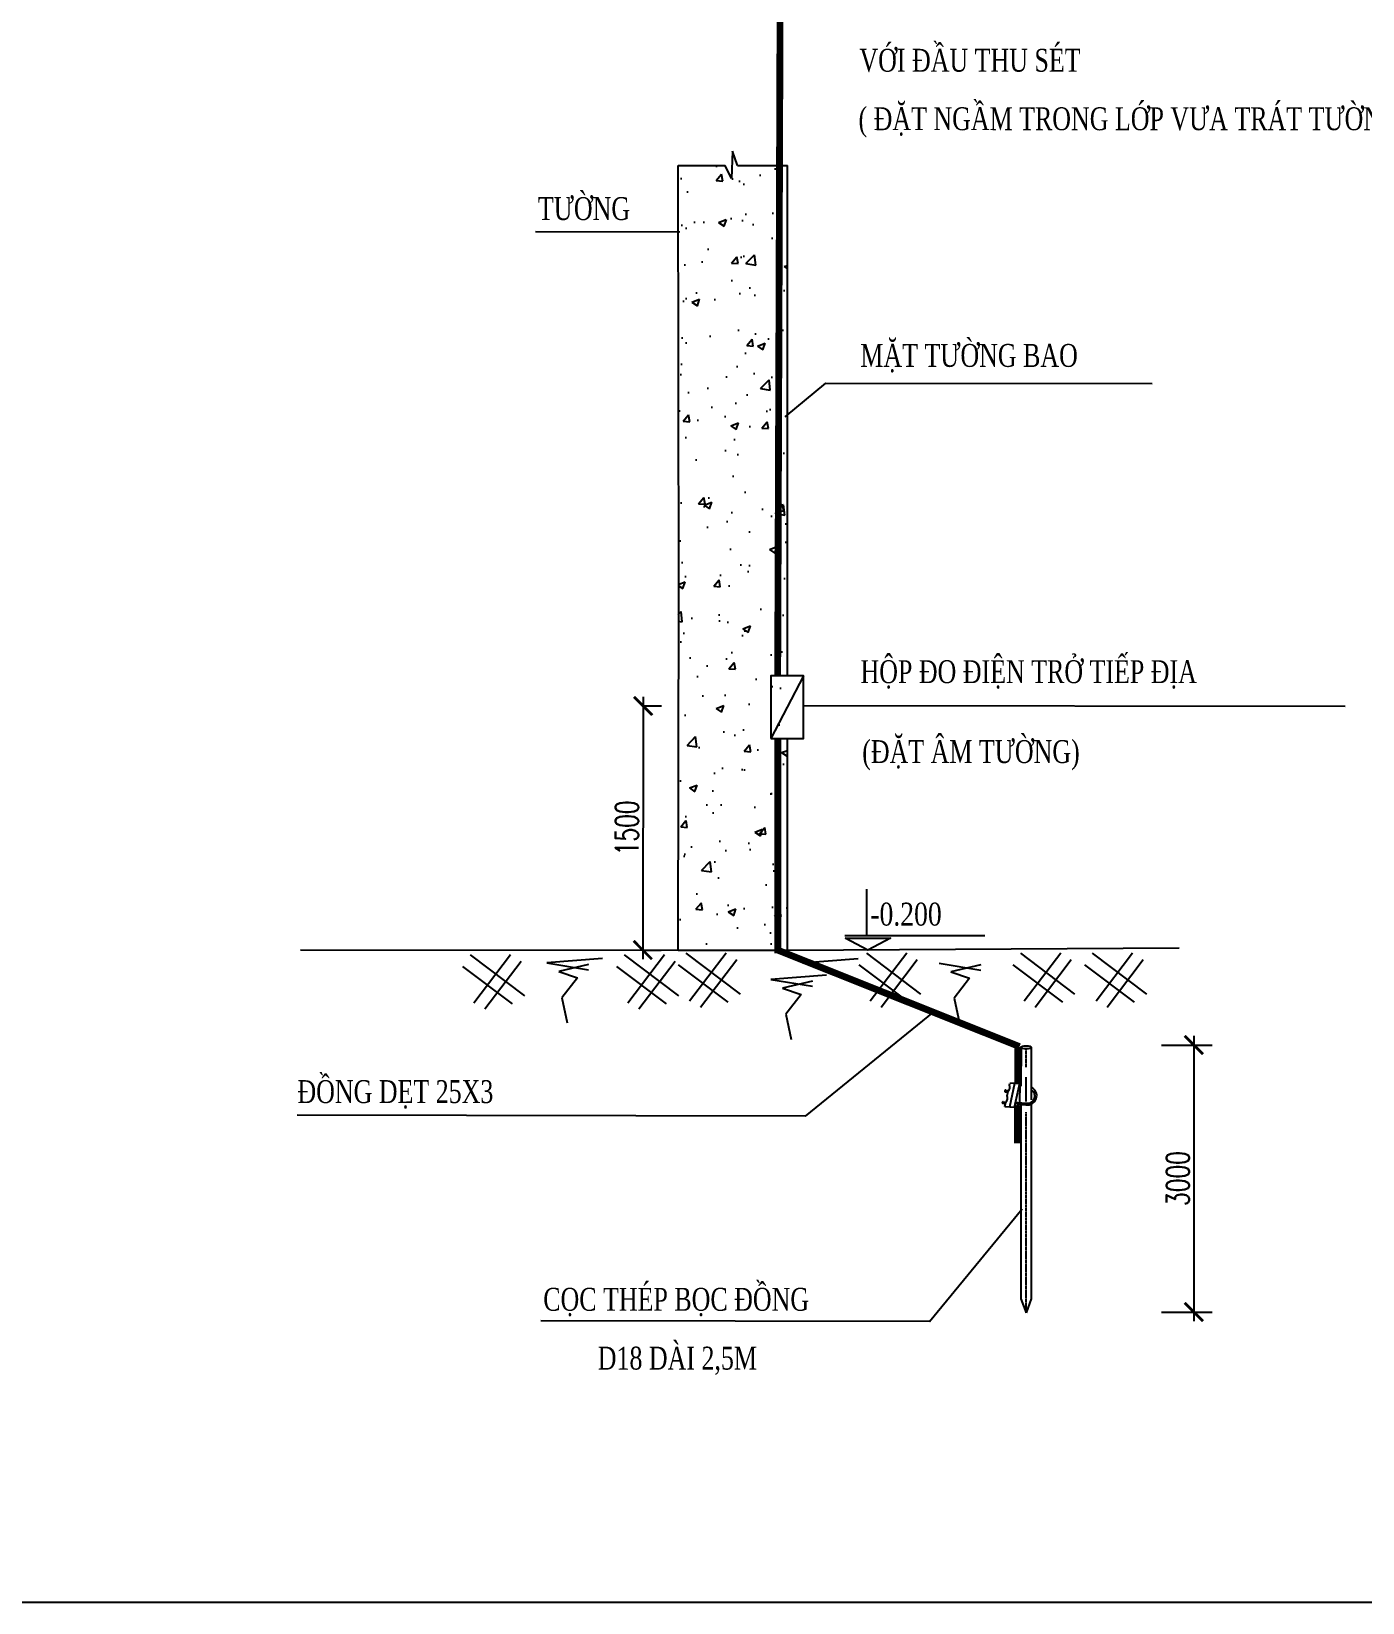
# Model space of a CAD drawing. Extents: x -5343388 to 7033982, y -486386 to 188356.
# Drawn here: x 347989 to 362528, y 13166 to 30327 of the extents above; entities that cross this region are included whole.
import ezdxf

# ---------------------------------------------------------------- set-up
doc = ezdxf.new("R2010")
doc.units = 0
doc.header["$MEASUREMENT"] = 0
for name, pattern in [('CENTER', [2, 1.25, -0.25, 0.25, -0.25]), ('CENTER2', [1.125, 0.75, -0.125, 0.125, -0.125]), ('DASHDOTX2', [2, 1, -0.5, 0, -0.5])]:
    doc.linetypes.add(name, pattern=pattern)
for name, color, linetype in [('1', 7, 'Continuous'), ('2', 2, 'Continuous'), ('2Lightning', 6, 'Continuous'), ('3', 3, 'CENTER2'), ('4', 1, 'Continuous'), ('5', 5, 'Continuous'), ('D', 33, 'Continuous'), ('LN3', 7, 'Continuous'), ('LN4', 1, 'Continuous'), ('NHAT', 4, 'Continuous'), ('text', 2, 'Continuous'), ('THANG', 4, 'Continuous')]:
    doc.layers.add(name, color=color, linetype=linetype)
doc.layers.add('TUONG', color=31, linetype='Continuous', lineweight=40)
doc.styles.add('RMS', font='romans.shx', dxfattribs={"width": 0.7, "bigfont": 'vns.shx'})
doc.styles.add('VNARIALLH', font='vntimeh.shx', dxfattribs={"width": 0.7, "bigfont": 'bigfont.shx'})
doc.dimstyles.new('1-10', dxfattribs={"dimtxt": 500, "dimasz": 200, "dimexe": 200, "dimexo": 0, "dimgap": 150, "dimtad": 1, "dimdec": 0, "dimzin": 12, "dimdsep": 46, "dimtxsty": 'RMS', "dimblk1": 'ARCHTICK', "dimblk2": 'ARCHTICK', "dimsah": 1, "dimcen": 0.09, "dimdle": 100, "dimclrd": 1, "dimclre": 1, "dimclrt": 7, "dimadec": 0, "dimazin": 0, "dimtfac": 1, "dimtdec": 0, "dimtix": 1, "dimtmove": 2, "dimatfit": 3, "dimldrblk": 'ARCHTICK', "dimfxl": 1, "dimtvp": 0.249377, "dimtolj": 1, "dimtzin": 12, "dimarcsym": 0})

# ---------------------------------------------------------------- blocks, each defined once
blk = doc.blocks.new('_ArchTick')
at = {"color": 0, "linetype": 'ByBlock', "const_width": 0.15}
blk.add_lwpolyline([(-0.5, -0.5), (0.5, 0.5)], dxfattribs=at)
blk = doc.blocks.new('*D164')
at = {"layer": '3', "color": 1, "linetype": 'ByBlock', "lineweight": -2, "transparency": 16777216}
for p, q in [((354671, 23060), (354666, 20193)), ((354670, 22960), (354870, 22960)), ((354666, 20293), (354866, 20293))]:
    blk.add_line(p, q, dxfattribs=at)
at = {"layer": 'DEFPOINTS', "color": 0, "linetype": 'ByBlock', "transparency": 16777216}
for p in [(354670, 22960), (354666, 20293, -3493), (354666, 20293)]:
    blk.add_point(p, dxfattribs=at)
at = {"layer": '3', "color": 1, "linetype": 'ByBlock', "lineweight": -2, "transparency": 16777216, "xscale": 200, "yscale": 200, "zscale": 200}
for p, rotation in [((354670, 22960), 89.90066866447474), ((354666, 20293), 269.9006686644747)]:
    blk.add_blockref('_ArchTick', p, dxfattribs=dict(at, rotation=rotation))
at = {"layer": '3', "color": 7, "linetype": 'ByBlock', "transparency": 16777216, "insert": (354493, 21627), "char_height": 250, "attachment_point": 5, "rotation": 89.9007, "style": 'RMS'}
blk.add_mtext('\\A1;1500', dxfattribs=at)
blk = doc.blocks.new('*D167')
at = {"layer": '3', "color": 1, "linetype": 'ByBlock', "lineweight": -2, "transparency": 16777216}
for p, q in [((360330, 19255), (360885, 19255)), ((360685, 19355), (360685, 16239)), ((360330, 16339), (360885, 16339))]:
    blk.add_line(p, q, dxfattribs=at)
at = {"layer": 'DEFPOINTS', "color": 0, "linetype": 'ByBlock', "transparency": 16777216}
for p in [(360330, 19255), (360330, 16339), (360685, 16339)]:
    blk.add_point(p, dxfattribs=at)
at = {"layer": '3', "color": 1, "linetype": 'ByBlock', "lineweight": -2, "transparency": 16777216, "xscale": 200, "yscale": 200, "zscale": 200}
for p, rotation in [((360685, 19255), 90), ((360685, 16339), 270)]:
    blk.add_blockref('_ArchTick', p, dxfattribs=dict(at, rotation=rotation))
at = {"layer": '3', "color": 7, "linetype": 'ByBlock', "transparency": 16777216, "insert": (360510, 17797), "char_height": 250, "attachment_point": 5, "rotation": 90, "style": 'RMS'}
blk.add_mtext('\\A1;3000', dxfattribs=at)

msp = doc.modelspace()

# ---------------------------------------------------------------- hatches: boundary and pattern name
at = {"layer": 'D', "ltscale": 2}
h = msp.add_hatch(dxfattribs=at)
h.set_pattern_fill('AR-CONC', color=8, scale=119.799377, style=0)
h.set_pattern_definition([(50, (456751.1, -268302), (859.2732, -75.1767), [89.8495, -988.3449]), (355, (456751.1, -268302), (-166.2232, 901.1215), [71.8796, -790.676]), (100.4514, (456822.7, -268308.3), (693.0506, 825.9443), [76.3604, -839.964]), (46.1842, (456751.1, -268062.4), (1278.548, -198.2907), [134.7743, -1482.5173]), (96.6356, (456857.6, -268079), (1119.72, 1166.987), [114.5405, -1259.9456]), (351.1842, (456751.1, -268062.4), (1119.719, 1166.988), [107.8194, -1186.014]), (21, (456870.9, -268122.3), (715.091, -482.335), [89.8495, -988.3449]), (326, (456870.9, -268122.3), (291.4903, 868.7252), [71.8796, -790.676]), (71.4514, (456930.5, -268162.5), (1006.5815, 386.3895), [76.3604, -839.964]), (37.5, (456751.1, -268302.03), (14.56743, 398.80476), [0, -781.0919, 0, -802.6558, 0, -793.6709]), (7.5, (456751.1, -268302.03), (315.15567, 472.5028), [0, -457.6336, 0, -763.122, 0, -302.4934]), (327.5, (456483.94, -268302.03), (639.51595, -27.0206), [0, -299.49844, 0, -934.4351, 0, -1239.92355]), (317.5, (456364.14, -268302.03), (698.6534, 119.9251), [0, -389.348, 0, -620.5608, 0, -880.5254])])
h.paths.add_polyline_path([(355053.31234, 28861.69098), (356244.99627, 28861.69098), (356244.99627, 20292.42484), (355053.31234, 20292.42484)])
at = {"layer": 'LN4'}
h = msp.add_hatch(dxfattribs=at)
h.set_pattern_fill('ANSI31', color=2, scale=74.843634, style=0)
h.set_pattern_definition([(45, (290763.224, -13870.002), (-6.6153051, 6.6153051), [])])
h.paths.add_polyline_path([(358627.29072, 18762.16298, 0.7668711787), (358624.06104, 18745.23218), (358654.8965, 18743.19161), (358656.52825, 18750.95342, 0.044834636), (358663.77252, 18759.74877)])
h.paths.add_polyline_path([(358628.54054, 18617.82327), (358631.53178, 18632.05184), (358597.25783, 18634.31995, 0.7637192572), (358596.74133, 18619.92761)])

# ---------------------------------------------------------------- linework, layer by layer
msp.add_line((356421.03878, 23287.92487, -3493.34983), (356063.50915, 22605.62722, -3493.34983))
at = {"color": 2, "elevation": -3493.34983}
msp.add_lwpolyline([(356063.50915, 22605.62722), (356421.05031, 22605.63326), (356421.03878, 23287.92487), (356063.49762, 23287.91882)], close=True, dxfattribs=at)
at = {"layer": '1', "color": 2}
msp.add_line((356874.03469, 20451.8012, -3493.34983), (358402.73573, 20450.99267, -3493.34983), dxfattribs=at)
at = {"layer": '1', "color": 2, "elevation": -3493.34983}
msp.add_lwpolyline([(356877.79296, 20424.18352), (357371.7748, 20424.18352), (357124.78388, 20290.28174)], close=True, dxfattribs=at)
at = {"layer": '2', "linetype": 'Continuous'}
msp.add_line((357114.59874, 20447.17159), (357114.59874, 20956.61844), dxfattribs=at)
at = {"layer": '2', "color": 3}
msp.add_line((392789.69621, 13165.59939, 465.49164), (331570.69045, 13165.59939, 465.49164), dxfattribs=at)
at = {"layer": '2Lightning', "color": 8}
for p, q in [((353496.00909, 28140.20697, -3493.34983), (355069.64117, 28136.3013, -3493.34983)), ((356662.14363, 26486.27129, -3493.34983), (356218.55304, 26117.37871)), ((356662.14363, 26486.27129, -3493.34983), (360230.45864, 26482.40773, -3493.34983)), ((356428.68843, 22966.01267, -3493.34983), (362337.19357, 22958.68212, -3493.34983)), ((357837.36646, 19615.12589, -3493.34983), (356439.47165, 18479.03168, -3493.34983)), ((356439.47165, 18479.03168, -3493.34983), (350892.28191, 18488.21738, -3493.34983)), ((357797.25669, 16234.51062, -3493.34983), (358809.05173, 17468.04342, -3493.34983)), ((357797.25669, 16234.51062, -3493.34983), (353552.55153, 16243.9441, -3493.34983))]:
    msp.add_line(p, q, dxfattribs=at)
at = {"layer": '4'}
msp.add_line((355053.31234, 20292.42484, -3493.34983), (356244.99627, 20292.42484, -3493.34983), dxfattribs=at)
at = {"layer": '5', "color": 9, "linetype": 'Continuous'}
for p, q in [((355136.31007, 20259.75114, -3493.34983), (355729.51716, 19812.72685, -3493.34983)), ((355577.03599, 20259.75114, -3493.34983), (355178.05579, 19732.97448, -3493.34983)), ((357108.0251, 20259.75114, -3493.34983), (357701.23219, 19812.72685, -3493.34983)), ((357548.75102, 20259.75114, -3493.34983), (357149.77081, 19732.97448, -3493.34983)), ((358789.97862, 20259.75114, -3493.34983), (359383.18571, 19812.72685, -3493.34983)), ((359230.70455, 20259.75114, -3493.34983), (358831.72434, 19732.97448, -3493.34983)), ((359575.8208, 20259.75114, -3493.34983), (360169.02789, 19812.72685, -3493.34983)), ((360016.54672, 20259.75114, -3493.34983), (359617.56651, 19732.97448, -3493.34983)), ((352696.5356, 20113.17717, -3493.34983), (353238.80959, 19704.53464, -3493.34983)), ((352779.97396, 20241.19627, -3493.34983), (353373.18105, 19794.17198, -3493.34983)), ((353220.69988, 20241.19627, -3493.34983), (352821.71968, 19714.41961, -3493.34983)), ((353336.74612, 20169.011, -3493.34983), (352941.19031, 19646.7556, -3493.34983)), ((354226.40553, 20200.64602, -3493.34983), (353619.8091, 20154.0145, -3493.34983)), ((353619.8091, 20154.0145, -3493.34983), (354074.75628, 20078.23798, -3493.34983)), ((354074.75628, 20133.9026, -3493.34983), (353748.12779, 20058.12643, -3493.34983)), ((354378.48912, 20113.17717, -3493.34983), (354920.76312, 19704.53464, -3493.34983)), ((354461.92749, 20241.19627, -3493.34983), (355055.13457, 19794.17198, -3493.34983)), ((354902.65341, 20241.19627, -3493.34983), (354503.6732, 19714.41961, -3493.34983)), ((355018.69964, 20169.011, -3493.34983), (354623.14383, 19646.7556, -3493.34983)), ((355052.87171, 20131.73204, -3493.34983), (355595.1457, 19723.08951, -3493.34983)), ((355693.08223, 20187.56587, -3493.34983), (355297.52642, 19665.31047, -3493.34983)), ((357017.45682, 20197.01534, -3493.34983), (356410.86039, 20150.38383, -3493.34983)), ((357024.58673, 20131.73204, -3493.34983), (357566.86073, 19723.08951, -3493.34983)), ((357664.79725, 20187.56587, -3493.34983), (357269.24144, 19665.31047, -3493.34983)), ((357903.43996, 20150.38383, -3493.34983), (358358.38714, 20074.60731, -3493.34983)), ((358358.38714, 20130.27192, -3493.34983), (358031.75865, 20054.49575, -3493.34983)), ((358706.54026, 20131.73204, -3493.34983), (359248.81426, 19723.08951, -3493.34983)), ((359346.75078, 20187.56587, -3493.34983), (358951.19497, 19665.31047, -3493.34983)), ((359492.38243, 20131.73204, -3493.34983), (360034.65643, 19723.08951, -3493.34983)), ((360132.59295, 20187.56587, -3493.34983), (359737.03714, 19665.31047, -3493.34983)), ((353748.12779, 20058.12643, -3493.34983), (353952.27081, 19988.17898, -3493.34983)), ((353952.27081, 19988.17898, -3493.34983), (353783.12364, 19772.50756, -3493.34983)), ((356671.58053, 20019.53096, -3493.34983), (356064.9841, 19972.89944, -3493.34983)), ((356064.9841, 19972.89944, -3493.34983), (356519.93128, 19897.12292, -3493.34983)), ((356519.93128, 19952.78754, -3493.34983), (356193.30279, 19877.01137, -3493.34983)), ((358031.75865, 20054.49575, -3493.34983), (358235.90167, 19984.5483, -3493.34983)), ((358235.90167, 19984.5483, -3493.34983), (358066.7545, 19768.87689, -3493.34983)), ((353783.12364, 19772.50756, -3493.34983), (353841.45005, 19498.54684, -3493.34983)), ((356193.30279, 19877.01137, -3493.34983), (356397.44581, 19807.06392, -3493.34983)), ((356397.44581, 19807.06392, -3493.34983), (356228.29864, 19591.3925, -3493.34983)), ((358066.7545, 19768.87689, -3493.34983), (358125.08091, 19494.91616, -3493.34983)), ((356228.29864, 19591.3925, -3493.34983), (356286.62505, 19317.43178, -3493.34983))]:
    msp.add_line(p, q, dxfattribs=at)
at = {"layer": 'LN3', "color": 9}
for p, q in [((355647.49096, 29018.86304, -3493.34983), (355636.0035, 28719.92818, -3493.34983)), ((355701.76434, 28861.69098, -3493.34983), (355647.49096, 29018.86304, -3493.34983)), ((355053.31234, 28861.69098, -3493.34983), (355567.0792, 28863.32387, -3493.34983)), ((355059.27283, 24203.91577, -3493.34983), (355053.31234, 28861.69098, -3493.34983)), ((355636.0035, 28719.92818, -3493.34983), (355567.0792, 28863.32387, -3493.34983)), ((355701.76434, 28861.69098, -3493.34983), (356244.99627, 28861.69098, -3493.34983)), ((356244.99627, 24350.79048, -3493.34983), (356244.99627, 28861.69098, -3493.34983)), ((355053.31234, 20292.42484, -3493.34983), (355059.31925, 24234.38063, -3493.34983)), ((356244.99627, 23287.92189, -3493.34983), (356244.99627, 24350.79048, -3493.34983)), ((356244.99627, 20292.42484, -3493.34983), (356244.99627, 22605.63028, -3493.34983)), ((350926.27026, 20294.10916), (355053.31234, 20292.42484, -3493.34983)), ((356244.99627, 20292.42484, -3493.34983), (360525.70478, 20316.5675))]:
    msp.add_line(p, q, dxfattribs=at)
at = {"layer": 'LN4', "color": 2}
for p, q in [((358852.3263, 18639.8176, -3493.34983), (358852.3263, 18903.9469, -3493.34983)), ((358624.06104, 18745.23218, -3493.34983), (358654.8965, 18743.19161, -3493.34983)), ((358627.29072, 18762.16298, -3493.34983), (358663.77252, 18759.74877, -3493.34983)), ((358645.69849, 18699.43912, -3493.34983), (358656.52825, 18750.95342, -3493.34983)), ((358670.69496, 18818.3407, -3493.34983), (358674.27374, 18835.36399, -3493.34983)), ((358674.26068, 18578.87373, -3493.34983), (358728.696, 18837.80815, -3493.34983)), ((358782.64379, 18837.80815, -3493.34983), (358674.27374, 18835.36399, -3493.34983)), ((358725.49236, 18575.20224, -3493.34983), (358782.64379, 18837.80815, -3493.34983)), ((358782.64379, 18837.80815, -3493.34983), (358781.70873, 18624.83176, -3493.34983)), ((358596.74133, 18619.92761, -3493.34983), (358628.54054, 18617.82327, -3493.34983)), ((358597.25783, 18634.31995, -3493.34983), (358631.53178, 18632.05184, -3493.34983)), ((358621.15237, 18582.6797, -3493.34983), (358631.53178, 18632.05184, -3493.34983)), ((358621.15237, 18582.6797, -3493.34983), (358725.49236, 18575.20224, -3493.34983)), ((358795.70585, 18606.76095, -3493.34983), (358725.49236, 18575.20224, -3493.34983)), ((358755.40373, 18609.42798, -3493.34983), (358853.78985, 18602.91719, -3493.34983)), ((358760.23033, 18626.25311, -3493.34983), (358854.91945, 18619.98697, -3493.34983))]:
    msp.add_line(p, q, dxfattribs=at)
for centre, radius, start, end in [((358627.94939, 18753.26389, -3493.34983), 8.92343, 78.194798754, 244.167276382), ((358611.20571, 18795.66426, -3493.34983), 63.66469, 315.389272098, 20.866122276), ((358868.36956, 18702.25359, -3493.34983), 100.22608, 258.924980323, 66.415752004), ((358869.61849, 18698.10703, -3493.34983), 79.49091, 259.34383885, 60.723270271), ((358598.96292, 18627.05332, -3493.34983), 7.46399, 69.222514601, 252.68400267), ((358586.20924, 18676.76268, -3493.34983), 63.66469, 315.389272098, 20.866122276), ((358760.4787, 18617.077, -3493.34983), 9.17947, 80.877366558, 236.436518727)]:
    msp.add_arc(centre, radius, start, end, dxfattribs=at)
at = {"layer": 'NHAT', "linetype": 'CENTER'}
for p, q in [((358852.3263, 19012.57009, -3493.34983), (358852.3263, 19222.27904, -3493.34983)), ((358852.3263, 16331.72457, -3493.34983), (358852.3263, 18521.60193, -3493.34983))]:
    msp.add_line(p, q, dxfattribs=at)
at = {"layer": 'NHAT'}
for p, q in [((358908.11094, 19227.51176, -3493.34983), (358908.58323, 18656.98393, -3493.34983)), ((358796.06936, 18630.35235, -3493.34983), (358796.06936, 16484.02153, -3493.34983)), ((358908.58323, 18637.96758, -3493.34983), (358908.58323, 16484.02153, -3493.34983)), ((358796.06936, 16484.02153, -3493.34983), (358852.3263, 16331.72457, -3493.34983)), ((358908.58323, 16484.02153, -3493.34983), (358852.3263, 16331.72457, -3493.34983))]:
    msp.add_line(p, q, dxfattribs=at)
msp.add_ellipse((358852.3263, 19229.73148, -3493.34983), major_axis=(56.25694, 0), ratio=0.3051416127, dxfattribs=at)
at = {"layer": 'text'}
msp.add_solid([(356421.03878, 23287.92487, -3493.34983), (356063.50915, 22605.62722, -3493.34983), (356421.05031, 22605.63326, -3493.34983), (356421.03878, 23287.92487, -3493.34983)], dxfattribs=at)
at = {"layer": 'THANG', "ltscale": 2}
msp.add_line((358798.60634, 19234.82842, -3493.34983), (358796.72963, 18807.37235, -3493.34983), dxfattribs=at)
at = {"layer": 'TUONG', "color": 1, "linetype": 'DASHDOTX2', "ltscale": 0.3, "const_width": 74.59932, "elevation": -3493.34983}
for points in [[(356168.67887, 31395.8682), (356139.60913, 23287.91993)], [(356140.47415, 22601.47469), (356140.47415, 20256.05735)], [(356140.47415, 20292.42484), (358781.49796, 19238.28449)], [(358759.88484, 18825.83933), (358760.24946, 19235.70049)]]:
    msp.add_lwpolyline(points, dxfattribs=at)
at = {"layer": 'TUONG', "color": 1, "const_width": 69.82496, "elevation": -3493.34983}
msp.add_lwpolyline([(358755.97207, 18180.80059), (358756.33669, 18590.66176)], dxfattribs=at)

# ---------------------------------------------------------------- texts
at = {"layer": 'text', "color": 3, "style": 'VNARIALLH', "width": 0.75}
for s, p in [('víi ®Çu thu sÐt ', (357032.6257, 29887.29768, -3493.34983)), ('( ®Æt ngÇm trong líp v¦A tr¸t t\xadêng )', (357022.6691, 29248.62846, -3978.72295)), ('t\xadêng ', (353521.04288, 28267.18211, -3493.34983)), ('mÆt t\xadêng bao', (357042.65315, 26663.34159, -3493.34983)), ('Hép ®o ®iÖn trë tiÕp ®Þa', (357044.41452, 23209.01084, -3493.34983)), ('(®Æt ©m t\xadêng)', (357063.33242, 22336.05342, 7879.73646)), ('®ång DÑT 25x3', (350894.40147, 18622.04836, -3493.34983)), ('cäc thÐp bäc ®ång ', (353579.16298, 16353.40736, -3493.34983)), ('D18 dµi 2,5m', (354174.52527, 15710.63153, -3493.34983))]:
    msp.add_text(s, height=250, rotation=359.999031621, dxfattribs=at).set_placement(p)
at = {"layer": 'text', "color": 2, "style": 'VNARIALLH', "width": 0.8}
msp.add_text('-0.200', height=250, rotation=359.999031621, dxfattribs=at).set_placement((357151.14029, 20560.46759))

# ---------------------------------------------------------------- dimensions: what is measured, and where the dimension line sits
at = {"layer": '3', "color": 4, "linetype": 'ByBlock'}
for p1, p2, distance, text, picture, middle in [((354670.33417, 22959.88224), (354665.71087, 20293.09681, -3493.34983), 0, '1500', '*D164', (354493.02279, 21626.79292)), ((360330.40622, 19254.65048, 1048.00495), (360330.40622, 16339.15634, 1048.00495), 354.41249, '3000', '*D167', (360509.8187, 17796.90341, 1048.00495))]:
    dim = msp.add_aligned_dim(p1=p1, p2=p2, distance=distance, text=text, dimstyle='1-10', override={"dimtxt": 250, "dimgap": 50}, dxfattribs=at)
    dim.commit()
    dim.dimension.update_dxf_attribs({"geometry": picture, "text_midpoint": middle})

doc.saveas('drawing.dxf')
